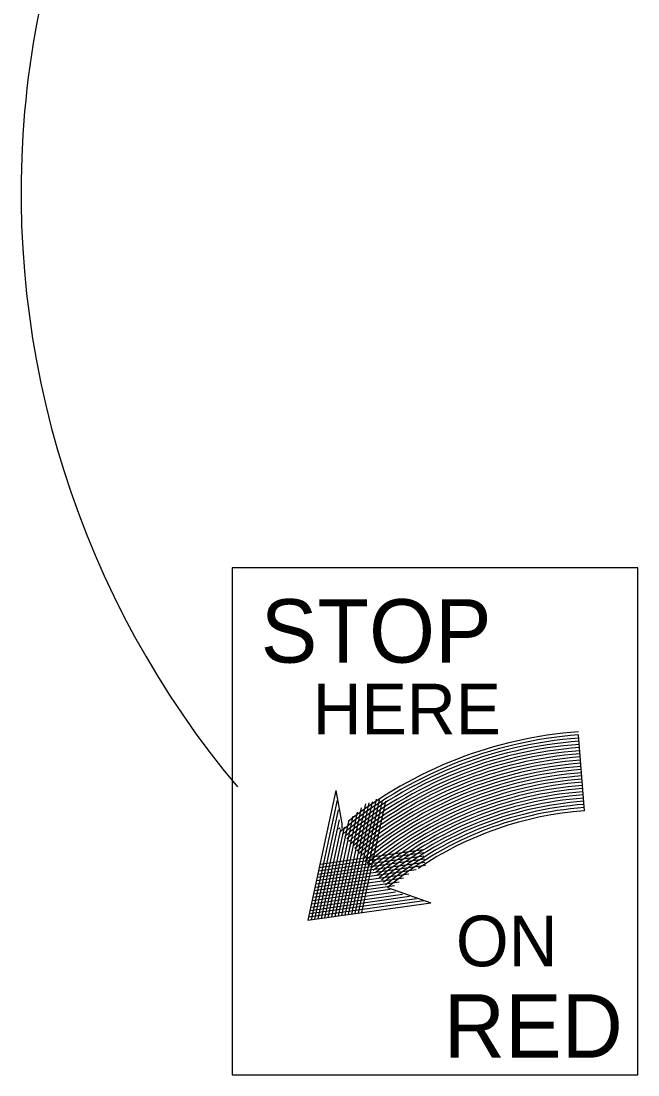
# Model space of a CAD drawing. Extents: x 52832 to 54215, y 64481 to 66497.
# Drawn here: x 53028 to 53045.18, y 64788.01 to 64817.34 of the extents above; entities that cross this region are included whole.
import ezdxf

# ---------------------------------------------------------------- set-up
doc = ezdxf.new("R2010")
doc.units = 0
doc.layers.add('Stage_Construction Traffic Control', color=7, linetype='Continuous')

msp = doc.modelspace()

# ---------------------------------------------------------------- linework, layer by layer
at = {"layer": 'Stage_Construction Traffic Control'}
for p, q in [((53043.683, 64795.36), (53043.524, 64797.472)), ((53036.764, 64795.928), (53035.986, 64792.312)), ((53036.764, 64795.928), (53036.928, 64795.002)), ((53036.796, 64795.654), (53036.079, 64792.325)), ((53037.682, 64795.577), (53037.01, 64792.457)), ((53037.778, 64795.606), (53037.103, 64792.471)), ((53037.886, 64795.686), (53037.196, 64792.483)), ((53037.971, 64795.667), (53037.289, 64792.497)), ((53038.058, 64795.648), (53037.383, 64792.509)), ((53038.144, 64795.629), (53037.474, 64792.523)), ((53036.828, 64795.381), (53036.172, 64792.339)), ((53037.355, 64795.321), (53036.731, 64792.418)), ((53037.472, 64795.437), (53036.824, 64792.432)), ((53037.585, 64795.548), (53036.917, 64792.444)), ((53036.858, 64795.109), (53036.265, 64792.351)), ((53037.118, 64795.057), (53036.544, 64792.39)), ((53037.241, 64795.206), (53036.638, 64792.404)), ((53036.928, 64795.002), (53036.928, 64794.865)), ((53036.892, 64794.837), (53036.359, 64792.364)), ((53036.994, 64794.9), (53036.451, 64792.378)), ((53036.283, 64793.691), (53039.218, 64794.108)), ((53036.302, 64793.783), (53039.206, 64794.195)), ((53036.323, 64793.875), (53039.193, 64794.281)), ((53036.223, 64793.415), (53039.256, 64793.845)), ((53036.242, 64793.507), (53039.243, 64793.933)), ((53036.262, 64793.598), (53039.231, 64794.02)), ((53036.184, 64793.231), (53038.797, 64793.601)), ((53036.204, 64793.322), (53038.996, 64793.721)), ((53036.125, 64792.956), (53038.398, 64793.279)), ((53036.144, 64793.048), (53038.523, 64793.385)), ((53036.163, 64793.139), (53038.645, 64793.492)), ((53038.2, 64793.223), (53039.404, 64792.797)), ((53036.044, 64792.587), (53038.815, 64792.981)), ((53036.065, 64792.679), (53038.619, 64793.042)), ((53036.084, 64792.772), (53038.422, 64793.103)), ((53036.104, 64792.863), (53038.276, 64793.173)), ((53035.986, 64792.312), (53039.404, 64792.797)), ((53036.005, 64792.403), (53039.209, 64792.859)), ((53036.025, 64792.496), (53039.012, 64792.92))]:
    msp.add_line(p, q, dxfattribs=at)
msp.add_lwpolyline([(53033.88, 64802.125), (53033.88, 64788.006), (53045.175, 64788.006), (53045.175, 64802.125)], close=True, dxfattribs=at)
for centre, radius, start, end in [((53053.717, 64812.564), 25.718, 129.8773, 220.03), ((53044.403, 64785.81), 11.695, 94.3111, 129.9226), ((53044.403, 64785.81), 11.695, 94.3111, 129.9226), ((53044.403, 64785.81), 11.607, 94.3111, 129.9226), ((53044.404, 64785.81), 11.784, 94.3103, 128.2484), ((53044.403, 64785.81), 11.519, 94.3111, 129.9226), ((53044.403, 64785.81), 11.431, 94.3111, 129.9226), ((53044.403, 64785.81), 11.342, 94.3111, 129.9226), ((53044.403, 64785.81), 11.254, 94.3111, 129.9226), ((53044.403, 64785.81), 11.166, 94.3111, 129.9226), ((53044.403, 64785.81), 11.078, 94.3111, 129.9226), ((53044.403, 64785.81), 10.989, 94.3111, 129.9226), ((53044.403, 64785.81), 10.901, 94.3111, 129.9226), ((53044.403, 64785.81), 10.813, 94.3111, 129.9226), ((53044.403, 64785.81), 10.725, 94.3111, 129.9226), ((53044.403, 64785.81), 10.636, 94.3111, 129.9226), ((53044.403, 64785.81), 10.548, 94.3111, 129.9226), ((53044.403, 64785.81), 10.46, 94.3111, 129.9226), ((53044.403, 64785.81), 10.372, 94.3111, 129.9226), ((53044.403, 64785.81), 10.283, 94.3111, 129.9226), ((53044.403, 64785.81), 10.195, 94.3111, 129.9226), ((53044.403, 64785.81), 10.107, 94.3111, 129.9226), ((53044.403, 64785.81), 10.019, 94.3111, 129.9226), ((53044.403, 64785.81), 9.93, 94.3111, 129.9226), ((53044.403, 64785.81), 9.842, 94.3111, 129.9226), ((53044.403, 64785.81), 9.754, 94.3111, 129.9226), ((53044.403, 64785.81), 9.666, 94.3111, 129.9226), ((53044.404, 64785.81), 9.578, 94.3101, 123.9701), ((53044.404, 64785.81), 11.784, 129.6497, 129.9226)]:
    msp.add_arc(centre, radius, start, end, dxfattribs=at)

# ---------------------------------------------------------------- texts
for s, height, p in [('STOP', 1.7648, (53034.673, 64799.483)), ('HERE', 1.4118, (53036.117, 64797.483)), ('ON', 1.4118, (53040.107, 64791.03)), ('RED', 1.7648, (53039.77, 64788.486))]:
    msp.add_text(s, height=height, dxfattribs=at).set_placement(p)

doc.saveas('drawing.dxf')
